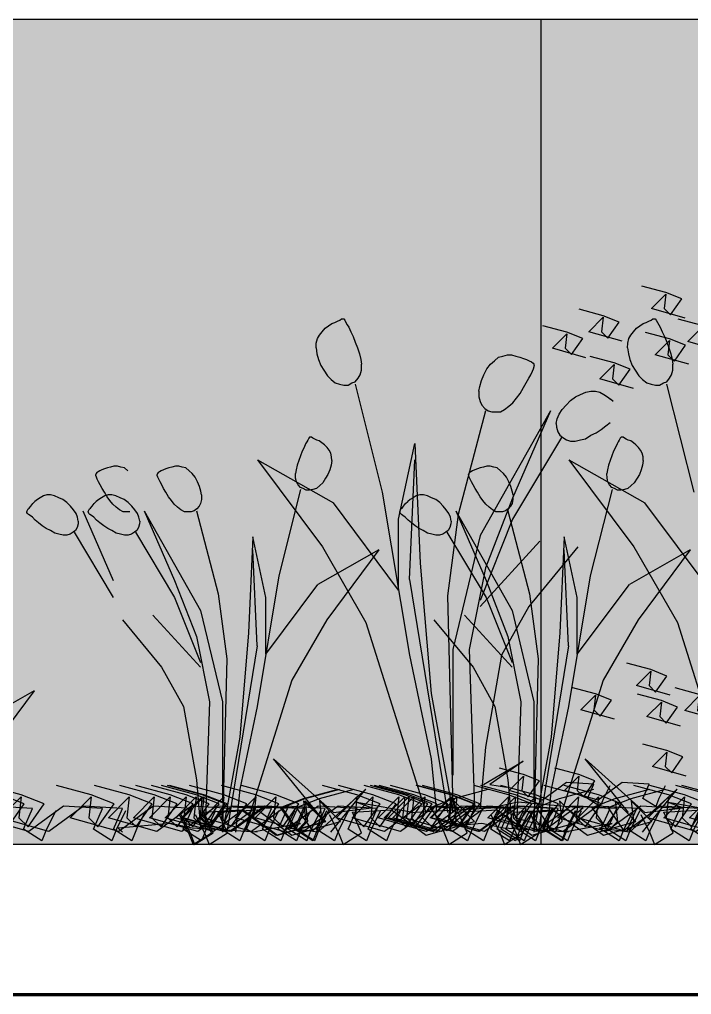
# Model space of a CAD drawing. Header units: metres. Extents: x -109 to 591, y -5 to 592.
# Drawn here: x 567.719 to 568.167, y 6.575 to 7.225 of the extents above; entities that cross this region are included whole.
import ezdxf

# ---------------------------------------------------------------- set-up
doc = ezdxf.new("R2010")
doc.units = ezdxf.units.M
doc.header["$LTSCALE"] = 0.03
doc.layers.add('Areas verdes', color=74, linetype='Continuous')
for name, color, linetype, lineweight in [('HATCH SECCION', 8, 'Continuous', 5), ('Muro', 7, 'Continuous', 70), ('Muro bajo', 7, 'Continuous', 30)]:
    doc.layers.add(name, color=color, linetype=linetype, lineweight=lineweight)

msp = doc.modelspace()

# ---------------------------------------------------------------- hatches: boundary and pattern name
at = {"layer": 'HATCH SECCION'}
msp.add_hatch(color=31, dxfattribs=at).paths.add_polyline_path([(569.39424, 6.67491), (569.39424, 7.22491), (566.84561, 7.22491), (566.84561, 6.67491)])

# ---------------------------------------------------------------- linework, layer by layer
msp.add_line((568.0666, 7.22491), (568.0666, 6.67491))
at = {"layer": 'Areas verdes', "color": 6, "linetype": 'Continuous'}
for p, q in [((567.92284, 7.01911), (567.92501, 7.02066)), ((567.92501, 7.02066), (567.92719, 7.02221)), ((567.92719, 7.02221), (567.92928, 7.02299)), ((567.92928, 7.02299), (567.93106, 7.02377)), ((567.93106, 7.02377), (567.93254, 7.02454)), ((567.93254, 7.02454), (567.93363, 7.02532)), ((567.93363, 7.02532), (567.93456, 7.02532)), ((567.93456, 7.02532), (567.93525, 7.02532)), ((567.93525, 7.02532), (567.93595, 7.02454)), ((567.93595, 7.02454), (567.93673, 7.02299)), ((567.93673, 7.02299), (567.93758, 7.02144)), ((567.93758, 7.02144), (567.93859, 7.01989)), ((568.13057, 7.01911), (568.13275, 7.02066)), ((568.13275, 7.02066), (568.13492, 7.02221)), ((568.13492, 7.02221), (568.13701, 7.02299)), ((568.13701, 7.02299), (568.1388, 7.02377)), ((568.1388, 7.02377), (568.14027, 7.02454)), ((568.14027, 7.02454), (568.14136, 7.02532)), ((568.14136, 7.02532), (568.14229, 7.02532)), ((568.14229, 7.02532), (568.14299, 7.02532)), ((568.14299, 7.02532), (568.14369, 7.02454)), ((568.14369, 7.02454), (568.14446, 7.02299)), ((568.14446, 7.02299), (568.14532, 7.02144)), ((568.14532, 7.02144), (568.14633, 7.01989)), ((567.91764, 7.01213), (567.91904, 7.01445)), ((567.91904, 7.01445), (567.92074, 7.01678)), ((567.92074, 7.01678), (567.92284, 7.01911)), ((567.93859, 7.01989), (567.93991, 7.01678)), ((567.93991, 7.01678), (567.94146, 7.01368)), ((567.94146, 7.01368), (567.94294, 7.0098)), ((568.12538, 7.01213), (568.12677, 7.01445)), ((568.12677, 7.01445), (568.12848, 7.01678)), ((568.12848, 7.01678), (568.13057, 7.01911)), ((568.14633, 7.01989), (568.14764, 7.01678)), ((568.14764, 7.01678), (568.1492, 7.01368)), ((568.1492, 7.01368), (568.15067, 7.0098)), ((567.91679, 7.00592), (567.91694, 7.00902)), ((567.91694, 7.00902), (567.91764, 7.01213)), ((567.94294, 7.0098), (567.94441, 7.00592)), ((568.12452, 7.00592), (568.12468, 7.00902)), ((568.12468, 7.00902), (568.12538, 7.01213)), ((568.15067, 7.0098), (568.15214, 7.00592)), ((567.91679, 7.00592), (567.91733, 7.00204)), ((567.91733, 7.00204), (567.91842, 6.99816)), ((567.94441, 7.00592), (567.94565, 7.00204)), ((567.94565, 7.00204), (567.94658, 6.99816)), ((568.0414, 7.00049), (568.04435, 7.00126)), ((568.04435, 7.00126), (568.04722, 7.00126)), ((568.04722, 7.00126), (568.05001, 7.00049)), ((568.12452, 7.00592), (568.12506, 7.00204)), ((568.12506, 7.00204), (568.12615, 6.99816)), ((568.15214, 7.00592), (568.15339, 7.00204)), ((568.15339, 7.00204), (568.15432, 6.99816)), ((567.91842, 6.99816), (567.91997, 6.99428)), ((567.91997, 6.99428), (567.92199, 6.99118)), ((567.94658, 6.99816), (567.94705, 6.99506)), ((567.94697, 6.99118), (567.94705, 6.99506)), ((568.03077, 6.99195), (568.03318, 6.99506)), ((568.03318, 6.99506), (568.03574, 6.99738)), ((568.03574, 6.99738), (568.03853, 6.99971)), ((568.03853, 6.99971), (568.0414, 7.00049)), ((568.05001, 7.00049), (568.05265, 6.99971)), ((568.05265, 6.99971), (568.05506, 6.99894)), ((568.05506, 6.99894), (568.05723, 6.99816)), ((568.05723, 6.99816), (568.05901, 6.99738)), ((568.05901, 6.99738), (568.06041, 6.99661)), ((568.06041, 6.99661), (568.0615, 6.99583)), ((568.0615, 6.99583), (568.06212, 6.99506)), ((568.06212, 6.99506), (568.06235, 6.99428)), ((568.06227, 6.99351), (568.06235, 6.99428)), ((568.12615, 6.99816), (568.1277, 6.99428)), ((568.1277, 6.99428), (568.12972, 6.99118)), ((568.15432, 6.99816), (568.15478, 6.99506)), ((568.1547, 6.99118), (568.15478, 6.99506)), ((567.92199, 6.99118), (567.92431, 6.9873)), ((567.9448, 6.98575), (567.9462, 6.98807)), ((567.9462, 6.98807), (567.94697, 6.99118)), ((568.02712, 6.98419), (568.02875, 6.98807)), ((568.02875, 6.98807), (568.03077, 6.99195)), ((568.05863, 6.98575), (568.06002, 6.98807)), ((568.06002, 6.98807), (568.06111, 6.9904)), ((568.06111, 6.9904), (568.06189, 6.99195)), ((568.06189, 6.99195), (568.06227, 6.99351)), ((568.12972, 6.99118), (568.13205, 6.9873)), ((568.15253, 6.98575), (568.15393, 6.98807)), ((568.15393, 6.98807), (568.1547, 6.99118)), ((567.92431, 6.9873), (567.92687, 6.98497)), ((567.92687, 6.98497), (567.92959, 6.98264)), ((567.92959, 6.98264), (567.93246, 6.98187)), ((567.93246, 6.98187), (567.93533, 6.98109)), ((567.93533, 6.98109), (567.93813, 6.98109)), ((567.93813, 6.98109), (567.94069, 6.98264)), ((567.94069, 6.98264), (567.94294, 6.98342)), ((567.94294, 6.98342), (567.9448, 6.98575)), ((568.02596, 6.98031), (568.02712, 6.98419)), ((568.05506, 6.97954), (568.057, 6.98264)), ((568.057, 6.98264), (568.05863, 6.98575)), ((568.13205, 6.9873), (568.13461, 6.98497)), ((568.13461, 6.98497), (568.13732, 6.98264)), ((568.13732, 6.98264), (568.1402, 6.98187)), ((568.1402, 6.98187), (568.14307, 6.98109)), ((568.14307, 6.98109), (568.14586, 6.98109)), ((568.14586, 6.98109), (568.14842, 6.98264)), ((568.14842, 6.98264), (568.15067, 6.98342)), ((568.15067, 6.98342), (568.15253, 6.98575)), ((568.02534, 6.97721), (568.02596, 6.98031)), ((568.02534, 6.97721), (568.02542, 6.97333)), ((568.05056, 6.97256), (568.05288, 6.97566)), ((568.05288, 6.97566), (568.05506, 6.97954)), ((568.08982, 6.97333), (568.09323, 6.97488)), ((568.09323, 6.97488), (568.09672, 6.97643)), ((568.09672, 6.97643), (568.10006, 6.97721)), ((568.10006, 6.97721), (568.10316, 6.97721)), ((568.10316, 6.97721), (568.10604, 6.97643)), ((568.10604, 6.97643), (568.10867, 6.97488)), ((568.10867, 6.97488), (568.11108, 6.97333)), ((568.02542, 6.97333), (568.02612, 6.97023)), ((568.02612, 6.97023), (568.02743, 6.9679)), ((568.04536, 6.96712), (568.04807, 6.96945)), ((568.04807, 6.96945), (568.05056, 6.97256)), ((568.08353, 6.9679), (568.08648, 6.971)), ((568.08648, 6.971), (568.08982, 6.97333)), ((568.11108, 6.97333), (568.11317, 6.97178)), ((568.11496, 6.97023), (568.11317, 6.97178)), ((568.02743, 6.9679), (568.0293, 6.96557)), ((568.0293, 6.96557), (568.03155, 6.96402)), ((568.03155, 6.96402), (568.03411, 6.96324)), ((568.03411, 6.96324), (568.03682, 6.96324)), ((568.03682, 6.96324), (568.03969, 6.96324)), ((568.03969, 6.96324), (568.04256, 6.9648)), ((568.04256, 6.9648), (568.04536, 6.96712)), ((568.07756, 6.95859), (568.07888, 6.96169)), ((568.07888, 6.96169), (568.08097, 6.9648)), ((568.08097, 6.9648), (568.08353, 6.9679)), ((568.07694, 6.95549), (568.07756, 6.95859)), ((568.07694, 6.95549), (568.07717, 6.95316)), ((568.11007, 6.95393), (568.11286, 6.95626)), ((568.07717, 6.95316), (568.07795, 6.95005)), ((568.07795, 6.95005), (568.07942, 6.94773)), ((568.10014, 6.94773), (568.10363, 6.94928)), ((568.10363, 6.94928), (568.10697, 6.95161)), ((568.10697, 6.95161), (568.11007, 6.95393)), ((567.90982, 6.94206), (567.90877, 6.93958)), ((567.91063, 6.9433), (567.90982, 6.94206)), ((567.91131, 6.94454), (567.91063, 6.9433)), ((567.91193, 6.94579), (567.91131, 6.94454)), ((567.91249, 6.94641), (567.91193, 6.94579)), ((567.91305, 6.94641), (567.91249, 6.94641)), ((567.91379, 6.94641), (567.91305, 6.94641)), ((567.91466, 6.94579), (567.91379, 6.94641)), ((567.91584, 6.94516), (567.91466, 6.94579)), ((567.91727, 6.94454), (567.91584, 6.94516)), ((567.91895, 6.94392), (567.91727, 6.94454)), ((567.92068, 6.94268), (567.91895, 6.94392)), ((567.92242, 6.94144), (567.92068, 6.94268)), ((568.07942, 6.94773), (568.08136, 6.94617)), ((568.08136, 6.94617), (568.08377, 6.94462)), ((568.08377, 6.94462), (568.08656, 6.94385)), ((568.08656, 6.94385), (568.08966, 6.94385)), ((568.08966, 6.94385), (568.09308, 6.94462)), ((568.09308, 6.94462), (568.09657, 6.9454)), ((568.09657, 6.9454), (568.10014, 6.94773)), ((568.11755, 6.94206), (568.1165, 6.93958)), ((568.11836, 6.9433), (568.11755, 6.94206)), ((568.11904, 6.94454), (568.11836, 6.9433)), ((568.11967, 6.94579), (568.11904, 6.94454)), ((568.12022, 6.94641), (568.11967, 6.94579)), ((568.12078, 6.94641), (568.12022, 6.94641)), ((568.12153, 6.94641), (568.12078, 6.94641)), ((568.1224, 6.94579), (568.12153, 6.94641)), ((568.12358, 6.94516), (568.1224, 6.94579)), ((568.125, 6.94454), (568.12358, 6.94516)), ((568.12668, 6.94392), (568.125, 6.94454)), ((568.12842, 6.94268), (568.12668, 6.94392)), ((568.13016, 6.94144), (568.12842, 6.94268)), ((567.90752, 6.93709), (567.90634, 6.93399)), ((567.90877, 6.93958), (567.90752, 6.93709)), ((567.9241, 6.93958), (567.92242, 6.94144)), ((567.92546, 6.93772), (567.9241, 6.93958)), ((567.92658, 6.93585), (567.92546, 6.93772)), ((567.92714, 6.93337), (567.92658, 6.93585)), ((568.11526, 6.93709), (568.11408, 6.93399)), ((568.1165, 6.93958), (568.11526, 6.93709)), ((568.13183, 6.93958), (568.13016, 6.94144)), ((568.1332, 6.93772), (568.13183, 6.93958)), ((568.13431, 6.93585), (568.1332, 6.93772)), ((568.13487, 6.93337), (568.13431, 6.93585)), ((567.90517, 6.93089), (567.90417, 6.92778)), ((567.90634, 6.93399), (567.90517, 6.93089)), ((567.92726, 6.93089), (567.92683, 6.92778)), ((567.92726, 6.93089), (567.92714, 6.93337)), ((568.1129, 6.93089), (568.11191, 6.92778)), ((568.11408, 6.93399), (568.1129, 6.93089)), ((568.135, 6.93089), (568.13456, 6.92778)), ((568.135, 6.93089), (568.13487, 6.93337)), ((567.77055, 6.92282), (567.77006, 6.9222)), ((567.77142, 6.92344), (567.77055, 6.92282)), ((567.77254, 6.92406), (567.77142, 6.92344)), ((567.77397, 6.92468), (567.77254, 6.92406)), ((567.77571, 6.9253), (567.77397, 6.92468)), ((567.77763, 6.92592), (567.77571, 6.9253)), ((567.77974, 6.92654), (567.77763, 6.92592)), ((567.78197, 6.92716), (567.77974, 6.92654)), ((567.78427, 6.92716), (567.78197, 6.92716)), ((567.78663, 6.92654), (567.78427, 6.92716)), ((567.78893, 6.92592), (567.78663, 6.92654)), ((567.79116, 6.92406), (567.78893, 6.92592)), ((567.8115, 6.92282), (567.811, 6.9222)), ((567.81237, 6.92344), (567.8115, 6.92282)), ((567.81348, 6.92406), (567.81237, 6.92344)), ((567.81491, 6.92468), (567.81348, 6.92406)), ((567.81665, 6.9253), (567.81491, 6.92468)), ((567.81857, 6.92592), (567.81665, 6.9253)), ((567.82068, 6.92654), (567.81857, 6.92592)), ((567.82292, 6.92716), (567.82068, 6.92654)), ((567.82521, 6.92716), (567.82292, 6.92716)), ((567.82757, 6.92654), (567.82521, 6.92716)), ((567.82987, 6.92592), (567.82757, 6.92654)), ((567.8321, 6.92406), (567.82987, 6.92592)), ((567.83415, 6.9222), (567.8321, 6.92406)), ((567.90343, 6.92468), (567.90305, 6.9222)), ((567.90417, 6.92778), (567.90343, 6.92468)), ((567.92596, 6.92468), (567.92472, 6.92158)), ((567.92683, 6.92778), (567.92596, 6.92468)), ((568.01923, 6.92282), (568.01873, 6.9222)), ((568.0201, 6.92344), (568.01923, 6.92282)), ((568.02122, 6.92406), (568.0201, 6.92344)), ((568.02264, 6.92468), (568.02122, 6.92406)), ((568.02438, 6.9253), (568.02264, 6.92468)), ((568.02631, 6.92592), (568.02438, 6.9253)), ((568.02842, 6.92654), (568.02631, 6.92592)), ((568.03065, 6.92716), (568.02842, 6.92654)), ((568.03295, 6.92716), (568.03065, 6.92716)), ((568.03531, 6.92654), (568.03295, 6.92716)), ((568.0376, 6.92592), (568.03531, 6.92654)), ((568.03984, 6.92406), (568.0376, 6.92592)), ((568.04189, 6.9222), (568.03984, 6.92406)), ((568.11116, 6.92468), (568.11079, 6.9222)), ((568.11191, 6.92778), (568.11116, 6.92468)), ((568.13369, 6.92468), (568.13245, 6.92158)), ((568.13456, 6.92778), (568.13369, 6.92468)), ((567.77006, 6.9222), (567.76987, 6.92158)), ((567.76993, 6.92096), (567.76987, 6.92158)), ((567.77024, 6.91971), (567.76993, 6.92096)), ((567.77086, 6.91847), (567.77024, 6.91971)), ((567.77173, 6.91661), (567.77086, 6.91847)), ((567.77285, 6.91475), (567.77173, 6.91661)), ((567.811, 6.9222), (567.81081, 6.92158)), ((567.81088, 6.92096), (567.81081, 6.92158)), ((567.81119, 6.91971), (567.81088, 6.92096)), ((567.81181, 6.91847), (567.81119, 6.91971)), ((567.81268, 6.91661), (567.81181, 6.91847)), ((567.81379, 6.91475), (567.81268, 6.91661)), ((567.83608, 6.91971), (567.83415, 6.9222)), ((567.83769, 6.91661), (567.83608, 6.91971)), ((567.83899, 6.91351), (567.83769, 6.91661)), ((567.90312, 6.91909), (567.90305, 6.9222)), ((567.90374, 6.91661), (567.90312, 6.91909)), ((567.90485, 6.91475), (567.90374, 6.91661)), ((567.9231, 6.91909), (567.92124, 6.91599)), ((567.92472, 6.92158), (567.9231, 6.91909)), ((568.01873, 6.9222), (568.01855, 6.92158)), ((568.01861, 6.92096), (568.01855, 6.92158)), ((568.01892, 6.91971), (568.01861, 6.92096)), ((568.01954, 6.91847), (568.01892, 6.91971)), ((568.02041, 6.91661), (568.01954, 6.91847)), ((568.02153, 6.91475), (568.02041, 6.91661)), ((568.04381, 6.91971), (568.04189, 6.9222)), ((568.04543, 6.91661), (568.04381, 6.91971)), ((568.04673, 6.91351), (568.04543, 6.91661)), ((568.11085, 6.91909), (568.11079, 6.9222)), ((568.11147, 6.91661), (568.11085, 6.91909)), ((568.11259, 6.91475), (568.11147, 6.91661)), ((568.13084, 6.91909), (568.12898, 6.91599)), ((568.13245, 6.92158), (568.13084, 6.91909)), ((567.77415, 6.91227), (567.77285, 6.91475)), ((567.77571, 6.90978), (567.77415, 6.91227)), ((567.77744, 6.90668), (567.77571, 6.90978)), ((567.8151, 6.91227), (567.81379, 6.91475)), ((567.81665, 6.90978), (567.8151, 6.91227)), ((567.81839, 6.90668), (567.81665, 6.90978)), ((567.83993, 6.9104), (567.83899, 6.91351)), ((567.84042, 6.90792), (567.83993, 6.9104)), ((567.90634, 6.91289), (567.90485, 6.91475)), ((567.90814, 6.91227), (567.90634, 6.91289)), ((567.91019, 6.91102), (567.90814, 6.91227)), ((567.91243, 6.91102), (567.91019, 6.91102)), ((567.91472, 6.91164), (567.91243, 6.91102)), ((567.91702, 6.91227), (567.91472, 6.91164)), ((567.91919, 6.91413), (567.91702, 6.91227)), ((567.92124, 6.91599), (567.91919, 6.91413)), ((568.02283, 6.91227), (568.02153, 6.91475)), ((568.02438, 6.90978), (568.02283, 6.91227)), ((568.02612, 6.90668), (568.02438, 6.90978)), ((568.04766, 6.9104), (568.04673, 6.91351)), ((568.04816, 6.90792), (568.04766, 6.9104)), ((568.11408, 6.91289), (568.11259, 6.91475)), ((568.11588, 6.91227), (568.11408, 6.91289)), ((568.11793, 6.91102), (568.11588, 6.91227)), ((568.12016, 6.91102), (568.11793, 6.91102)), ((568.12246, 6.91164), (568.12016, 6.91102)), ((568.12476, 6.91227), (568.12246, 6.91164)), ((568.12693, 6.91413), (568.12476, 6.91227)), ((568.12898, 6.91599), (568.12693, 6.91413)), ((567.72778, 6.90233), (567.72921, 6.90357)), ((567.73089, 6.90482), (567.72921, 6.90357)), ((567.73281, 6.90606), (567.73089, 6.90482)), ((567.73492, 6.9073), (567.73281, 6.90606)), ((567.73722, 6.90792), (567.73492, 6.9073)), ((567.7397, 6.90792), (567.73722, 6.90792)), ((567.74237, 6.9073), (567.7397, 6.90792)), ((567.74517, 6.90606), (567.74237, 6.9073)), ((567.7479, 6.90482), (567.74517, 6.90606)), ((567.75057, 6.90295), (567.7479, 6.90482)), ((567.76873, 6.90233), (567.77015, 6.90357)), ((567.77183, 6.90482), (567.77015, 6.90357)), ((567.77376, 6.90606), (567.77183, 6.90482)), ((567.77587, 6.9073), (567.77376, 6.90606)), ((567.77816, 6.90792), (567.77587, 6.9073)), ((567.77931, 6.9042), (567.77744, 6.90668)), ((567.78065, 6.90792), (567.77816, 6.90792)), ((567.78129, 6.90171), (567.77931, 6.9042)), ((567.78331, 6.9073), (567.78065, 6.90792)), ((567.78611, 6.90606), (567.78331, 6.9073)), ((567.78884, 6.90482), (567.78611, 6.90606)), ((567.79151, 6.90295), (567.78884, 6.90482)), ((567.82025, 6.9042), (567.81839, 6.90668)), ((567.82223, 6.90171), (567.82025, 6.9042)), ((567.84036, 6.90482), (567.8398, 6.90233)), ((567.84042, 6.90792), (567.84036, 6.90482)), ((567.97646, 6.90233), (567.97789, 6.90357)), ((567.97956, 6.90482), (567.97789, 6.90357)), ((567.98149, 6.90606), (567.97956, 6.90482)), ((567.9836, 6.9073), (567.98149, 6.90606)), ((567.9859, 6.90792), (567.9836, 6.9073)), ((567.98838, 6.90792), (567.9859, 6.90792)), ((567.99105, 6.9073), (567.98838, 6.90792)), ((567.99384, 6.90606), (567.99105, 6.9073)), ((567.99657, 6.90482), (567.99384, 6.90606)), ((567.99924, 6.90295), (567.99657, 6.90482)), ((568.02798, 6.9042), (568.02612, 6.90668)), ((568.02997, 6.90171), (568.02798, 6.9042)), ((568.04809, 6.90482), (568.04754, 6.90233)), ((568.04816, 6.90792), (568.04809, 6.90482)), ((567.72387, 6.89675), (567.72412, 6.89737)), ((567.72394, 6.89613), (567.72387, 6.89675)), ((567.72412, 6.89737), (567.72468, 6.89861)), ((567.72468, 6.89861), (567.72549, 6.89923)), ((567.72549, 6.89923), (567.72648, 6.90047)), ((567.72648, 6.90047), (567.72778, 6.90233)), ((567.75292, 6.90047), (567.75057, 6.90295)), ((567.75497, 6.89799), (567.75292, 6.90047)), ((567.75665, 6.89551), (567.75497, 6.89799)), ((567.76482, 6.89675), (567.76506, 6.89737)), ((567.76488, 6.89613), (567.76482, 6.89675)), ((567.76506, 6.89737), (567.76562, 6.89861)), ((567.76562, 6.89861), (567.76643, 6.89923)), ((567.76643, 6.89923), (567.76742, 6.90047)), ((567.76742, 6.90047), (567.76873, 6.90233)), ((567.78346, 6.89985), (567.78129, 6.90171)), ((567.7857, 6.89799), (567.78346, 6.89985)), ((567.788, 6.89675), (567.7857, 6.89799)), ((567.79029, 6.89675), (567.788, 6.89675)), ((567.79247, 6.89675), (567.79029, 6.89675)), ((567.79387, 6.90047), (567.79151, 6.90295)), ((567.79592, 6.89799), (567.79387, 6.90047)), ((567.79759, 6.89551), (567.79592, 6.89799)), ((567.82441, 6.89985), (567.82223, 6.90171)), ((567.82664, 6.89799), (567.82441, 6.89985)), ((567.82894, 6.89675), (567.82664, 6.89799)), ((567.83124, 6.89675), (567.82894, 6.89675)), ((567.83341, 6.89675), (567.83124, 6.89675)), ((567.83546, 6.89737), (567.83341, 6.89675)), ((567.83726, 6.89861), (567.83546, 6.89737)), ((567.83875, 6.90047), (567.83726, 6.89861)), ((567.8398, 6.90233), (567.83875, 6.90047)), ((567.97255, 6.89675), (567.9728, 6.89737)), ((567.97261, 6.89613), (567.97255, 6.89675)), ((567.9728, 6.89737), (567.97336, 6.89861)), ((567.97336, 6.89861), (567.97416, 6.89923)), ((567.97416, 6.89923), (567.97516, 6.90047)), ((567.97516, 6.90047), (567.97646, 6.90233)), ((568.0016, 6.90047), (567.99924, 6.90295)), ((568.00365, 6.89799), (568.0016, 6.90047)), ((568.00533, 6.89551), (568.00365, 6.89799)), ((568.03214, 6.89985), (568.02997, 6.90171)), ((568.03438, 6.89799), (568.03214, 6.89985)), ((568.03667, 6.89675), (568.03438, 6.89799)), ((568.03897, 6.89675), (568.03667, 6.89675)), ((568.04114, 6.89675), (568.03897, 6.89675)), ((568.04319, 6.89737), (568.04114, 6.89675)), ((568.04499, 6.89861), (568.04319, 6.89737)), ((568.04648, 6.90047), (568.04499, 6.89861)), ((568.04754, 6.90233), (568.04648, 6.90047)), ((567.72431, 6.89551), (567.72394, 6.89613)), ((567.72499, 6.89488), (567.72431, 6.89551)), ((567.72605, 6.89426), (567.72499, 6.89488)), ((567.72754, 6.89302), (567.72605, 6.89426)), ((567.72946, 6.89116), (567.72754, 6.89302)), ((567.7317, 6.8893), (567.72946, 6.89116)), ((567.7577, 6.89302), (567.75665, 6.89551)), ((567.7582, 6.89054), (567.7577, 6.89302)), ((567.7582, 6.89054), (567.75801, 6.88868)), ((567.76525, 6.89551), (567.76488, 6.89613)), ((567.76593, 6.89488), (567.76525, 6.89551)), ((567.76699, 6.89426), (567.76593, 6.89488)), ((567.76848, 6.89302), (567.76699, 6.89426)), ((567.7704, 6.89116), (567.76848, 6.89302)), ((567.77264, 6.8893), (567.7704, 6.89116)), ((567.79865, 6.89302), (567.79759, 6.89551)), ((567.79914, 6.89054), (567.79865, 6.89302)), ((567.79914, 6.89054), (567.79896, 6.88868)), ((567.97298, 6.89551), (567.97261, 6.89613)), ((567.97367, 6.89488), (567.97298, 6.89551)), ((567.97472, 6.89426), (567.97367, 6.89488)), ((567.97621, 6.89302), (567.97472, 6.89426)), ((567.97814, 6.89116), (567.97621, 6.89302)), ((567.98037, 6.8893), (567.97814, 6.89116)), ((568.00638, 6.89302), (568.00533, 6.89551)), ((568.00688, 6.89054), (568.00638, 6.89302)), ((568.00688, 6.89054), (568.00669, 6.88868)), ((567.73418, 6.88744), (567.7317, 6.8893)), ((567.73685, 6.88557), (567.73418, 6.88744)), ((567.73964, 6.88433), (567.73685, 6.88557)), ((567.7425, 6.88247), (567.73964, 6.88433)), ((567.75621, 6.88433), (567.75466, 6.88309)), ((567.75739, 6.88619), (567.75621, 6.88433)), ((567.75801, 6.88868), (567.75739, 6.88619)), ((567.77512, 6.88744), (567.77264, 6.8893)), ((567.77779, 6.88557), (567.77512, 6.88744)), ((567.78058, 6.88433), (567.77779, 6.88557)), ((567.78344, 6.88247), (567.78058, 6.88433)), ((567.79716, 6.88433), (567.79561, 6.88309)), ((567.79834, 6.88619), (567.79716, 6.88433)), ((567.79896, 6.88868), (567.79834, 6.88619)), ((567.98285, 6.88744), (567.98037, 6.8893)), ((567.98552, 6.88557), (567.98285, 6.88744)), ((567.98832, 6.88433), (567.98552, 6.88557)), ((567.99117, 6.88247), (567.98832, 6.88433)), ((568.00489, 6.88433), (568.00334, 6.88309)), ((568.00607, 6.88619), (568.00489, 6.88433)), ((568.00669, 6.88868), (568.00607, 6.88619)), ((567.74529, 6.88185), (567.7425, 6.88247)), ((567.74802, 6.88123), (567.74529, 6.88185)), ((567.7505, 6.88123), (567.74802, 6.88123)), ((567.75274, 6.88185), (567.7505, 6.88123)), ((567.75466, 6.88309), (567.75274, 6.88185)), ((567.78623, 6.88185), (567.78344, 6.88247)), ((567.78896, 6.88123), (567.78623, 6.88185)), ((567.79145, 6.88123), (567.78896, 6.88123)), ((567.79368, 6.88185), (567.79145, 6.88123)), ((567.79561, 6.88309), (567.79368, 6.88185)), ((567.99397, 6.88185), (567.99117, 6.88247)), ((567.9967, 6.88123), (567.99397, 6.88185)), ((567.99918, 6.88123), (567.9967, 6.88123)), ((568.00141, 6.88185), (567.99918, 6.88123)), ((568.00334, 6.88309), (568.00141, 6.88185))]:
    msp.add_line(p, q, dxfattribs=at)
at = {"layer": 'Areas verdes', "linetype": 'Continuous'}
for p, q in [((567.94278, 6.98187), (567.96094, 6.90971)), ((568.15051, 6.98187), (568.16867, 6.90971)), ((568.02968, 6.96402), (568.01161, 6.89496)), ((568.07314, 6.96402), (568.02612, 6.881)), ((568.07314, 6.96402), (568.04784, 6.90583)), ((567.9718, 6.89186), (567.98266, 6.94229)), ((567.98266, 6.94229), (567.98623, 6.86237)), ((568.08043, 6.94617), (568.04784, 6.89186)), ((567.8776, 6.93143), (567.92835, 6.90272)), ((567.8776, 6.93143), (567.92106, 6.87324)), ((567.97902, 6.85151), (567.98266, 6.93143)), ((568.08534, 6.93143), (568.13608, 6.90272)), ((568.08534, 6.93143), (568.12879, 6.87324)), ((567.90647, 6.91164), (567.89194, 6.85392)), ((567.96094, 6.90971), (567.97902, 6.80108)), ((568.1142, 6.91164), (568.09968, 6.85392)), ((568.04784, 6.90583), (568.02968, 6.85927)), ((567.76124, 6.89737), (567.78148, 6.85081)), ((567.80218, 6.89737), (567.82242, 6.85081)), ((567.80218, 6.89737), (567.8398, 6.83095)), ((567.83695, 6.89737), (567.85141, 6.84212)), ((567.9718, 6.84453), (567.92835, 6.90272)), ((568.00992, 6.89737), (568.03015, 6.85081)), ((568.00992, 6.89737), (568.04754, 6.83095)), ((568.04468, 6.89737), (568.05914, 6.84212)), ((568.17953, 6.84453), (568.13608, 6.90272)), ((567.9718, 6.84453), (567.9718, 6.89186)), ((568.01161, 6.89496), (568.00439, 6.84065)), ((568.04784, 6.89186), (568.02612, 6.83754)), ((567.75541, 6.88309), (567.78148, 6.83964)), ((567.79635, 6.88309), (567.82242, 6.83964)), ((567.87456, 6.87999), (567.87171, 6.81605)), ((567.88325, 6.83964), (567.87456, 6.87999)), ((568.00408, 6.88309), (568.03015, 6.83964)), ((568.02612, 6.881), (568.00796, 6.80496)), ((568.02612, 6.83367), (568.06592, 6.87712)), ((568.0823, 6.87999), (568.07944, 6.81605)), ((568.09099, 6.83964), (568.0823, 6.87999)), ((567.87748, 6.80736), (567.87456, 6.8713)), ((567.95861, 6.8713), (567.91801, 6.84833)), ((567.92106, 6.87324), (567.95007, 6.8228)), ((567.95861, 6.8713), (567.92385, 6.82474)), ((568.09129, 6.87324), (568.0587, 6.83367)), ((568.08521, 6.80736), (568.0823, 6.8713)), ((568.16634, 6.8713), (568.12575, 6.84833)), ((568.12879, 6.87324), (568.15781, 6.8228)), ((568.16634, 6.8713), (568.13158, 6.82474)), ((567.98623, 6.86237), (567.99353, 6.77547)), ((568.02968, 6.85927), (568.01882, 6.80496)), ((567.89194, 6.85392), (567.87748, 6.76701)), ((567.97902, 6.85151), (568.00439, 6.69633)), ((568.09968, 6.85392), (568.08521, 6.76701)), ((567.82242, 6.85081), (567.83695, 6.81357)), ((567.88325, 6.80177), (567.91801, 6.84833)), ((568.03015, 6.85081), (568.04468, 6.81357)), ((568.09099, 6.80177), (568.12575, 6.84833)), ((567.82242, 6.83964), (567.8398, 6.79619)), ((567.85141, 6.84212), (567.85718, 6.79867)), ((567.88325, 6.80177), (567.88325, 6.83964)), ((568.00439, 6.84065), (568.00796, 6.69943)), ((568.03015, 6.83964), (568.04754, 6.79619)), ((568.05914, 6.84212), (568.06492, 6.79867)), ((568.09099, 6.80177), (568.09099, 6.83964)), ((568.0587, 6.83367), (568.04055, 6.80108)), ((567.8398, 6.79308), (567.80796, 6.82784)), ((567.8398, 6.83095), (567.85433, 6.77012)), ((568.04754, 6.79308), (568.01569, 6.82784)), ((568.04754, 6.83095), (568.06206, 6.77012)), ((567.78766, 6.82474), (567.81373, 6.79308)), ((567.92385, 6.82474), (567.90063, 6.78439)), ((567.95007, 6.8228), (567.98988, 6.69633)), ((567.99539, 6.82474), (568.02146, 6.79308)), ((568.13158, 6.82474), (568.10837, 6.78439)), ((568.15781, 6.8228), (568.19761, 6.69633)), ((567.83695, 6.81357), (567.84564, 6.77012)), ((567.87171, 6.81605), (567.86587, 6.74653)), ((568.04468, 6.81357), (568.05337, 6.77012)), ((568.07944, 6.81605), (568.07361, 6.74653)), ((567.87748, 6.80736), (567.85718, 6.68321)), ((568.08521, 6.80736), (568.06492, 6.68321)), ((567.97902, 6.80108), (567.99353, 6.73202)), ((568.00796, 6.80496), (568.00796, 6.72116)), ((568.01882, 6.80496), (568.02247, 6.69943)), ((568.04055, 6.80108), (568.02968, 6.73978)), ((567.81373, 6.79308), (567.82826, 6.76701)), ((567.85718, 6.79867), (567.85433, 6.6857)), ((568.02146, 6.79308), (568.03599, 6.76701)), ((568.06492, 6.79867), (568.06206, 6.6857)), ((567.90063, 6.78439), (567.86879, 6.68321)), ((568.10837, 6.78439), (568.07652, 6.68321)), ((567.72885, 6.77725), (567.70855, 6.76577)), ((567.72885, 6.77725), (567.71147, 6.75398)), ((567.99353, 6.77547), (568.00796, 6.69633)), ((567.82826, 6.76701), (567.83695, 6.71797)), ((567.84564, 6.77012), (567.84272, 6.6857)), ((567.85433, 6.77012), (567.85433, 6.70308)), ((567.87748, 6.76701), (567.86587, 6.71177)), ((568.03599, 6.76701), (568.04468, 6.71797)), ((568.05337, 6.77012), (568.05045, 6.6857)), ((568.06206, 6.77012), (568.06206, 6.70308)), ((568.08521, 6.76701), (568.07361, 6.71177)), ((567.86587, 6.74653), (567.85433, 6.68321)), ((568.07361, 6.74653), (568.06206, 6.68321)), ((568.02968, 6.73978), (568.02612, 6.69943)), ((567.88847, 6.73202), (567.92835, 6.69633)), ((567.91749, 6.69633), (567.88847, 6.73202)), ((567.99353, 6.73202), (567.9971, 6.69633)), ((568.02834, 6.71492), (568.0548, 6.73051)), ((568.0548, 6.73051), (568.03273, 6.71492)), ((568.0962, 6.73202), (568.13608, 6.69633)), ((568.12522, 6.69633), (568.0962, 6.73202)), ((567.83695, 6.71797), (567.8398, 6.6857)), ((568.03273, 6.71492), (568.04374, 6.71303)), ((568.04468, 6.71797), (568.04754, 6.6857)), ((567.86587, 6.71177), (567.86302, 6.68321)), ((567.94992, 6.71177), (567.91801, 6.68321)), ((567.9267, 6.68321), (567.94992, 6.71177)), ((568.07361, 6.71177), (568.07075, 6.68321)), ((568.15765, 6.71177), (568.12575, 6.68321)), ((568.13444, 6.68321), (568.15765, 6.71177)), ((567.94278, 6.70331), (567.98266, 6.69633)), ((567.95364, 6.69943), (567.94278, 6.70331)), ((568.03333, 6.69943), (568.05141, 6.70331)), ((568.05141, 6.70331), (568.09486, 6.69943)), ((568.15051, 6.70331), (568.1904, 6.69633)), ((568.16138, 6.69943), (568.15051, 6.70331)), ((567.92835, 6.69633), (567.95364, 6.69943)), ((567.97902, 6.69633), (568.03333, 6.69943)), ((568.09486, 6.69943), (568.09129, 6.69633)), ((568.13608, 6.69633), (568.16138, 6.69943)), ((567.81957, 6.6888), (567.7848, 6.6857)), ((567.83403, 6.6857), (567.81957, 6.6888)), ((567.90647, 6.6888), (567.87456, 6.68321)), ((567.89778, 6.6857), (567.90647, 6.6888)), ((568.0273, 6.6888), (567.99254, 6.6857)), ((568.04176, 6.6857), (568.0273, 6.6888)), ((568.1142, 6.6888), (568.0823, 6.68321)), ((568.10551, 6.6857), (568.1142, 6.6888)), ((567.7848, 6.6857), (567.78766, 6.68321)), ((567.87748, 6.68321), (567.83403, 6.6857)), ((567.91801, 6.68321), (567.89778, 6.6857)), ((567.99254, 6.6857), (567.99539, 6.68321)), ((568.08521, 6.68321), (568.04176, 6.6857)), ((568.12575, 6.68321), (568.10551, 6.6857))]:
    msp.add_line(p, q, dxfattribs=at)
at = {"layer": 'Areas verdes'}
for points in [[(568.16286, 7.02578), (568.14045, 7.03218), (568.15006, 7.04178), (568.14899, 7.03218), (568.15326, 7.02791), (568.16073, 7.03858), (568.15006, 7.04284), (568.13405, 7.04711)], [(568.12101, 7.01038), (568.0986, 7.01677), (568.10821, 7.02637), (568.10714, 7.01677), (568.11141, 7.01251), (568.11888, 7.02317), (568.10821, 7.02744), (568.0922, 7.0317)], [(568.09678, 6.99937), (568.07437, 7.00577), (568.08398, 7.01536), (568.08291, 7.00577), (568.08718, 7.0015), (568.09465, 7.01217), (568.08398, 7.01643), (568.06797, 7.0207)], [(568.18709, 7.00377), (568.16468, 7.01017), (568.17428, 7.01977), (568.17322, 7.01017), (568.17749, 7.00591), (568.18496, 7.01657), (568.17428, 7.02083), (568.15828, 7.0251)], [(568.16537, 6.99502), (568.14296, 7.00142), (568.15256, 7.01101), (568.15149, 7.00142), (568.15576, 6.99715), (568.16323, 7.00781), (568.15256, 7.01208), (568.13655, 7.01634)], [(568.12839, 6.97895), (568.10598, 6.98535), (568.11558, 6.99495), (568.11452, 6.98535), (568.11878, 6.98109), (568.12625, 6.99175), (568.11558, 6.99601), (568.09958, 7.00028)], [(568.15287, 6.77442), (568.13046, 6.78081), (568.14006, 6.79041), (568.13899, 6.78081), (568.14326, 6.77655), (568.15073, 6.78721), (568.14006, 6.79148), (568.12405, 6.79574)], [(568.11589, 6.75835), (568.09348, 6.76475), (568.10308, 6.77435), (568.10202, 6.76475), (568.10629, 6.76048), (568.11376, 6.77115), (568.10308, 6.77541), (568.08708, 6.77968)], [(568.15988, 6.75377), (568.13747, 6.76016), (568.14707, 6.76976), (568.146, 6.76016), (568.15027, 6.7559), (568.15774, 6.76656), (568.14707, 6.77083), (568.13106, 6.77509)], [(568.1851, 6.75794), (568.16269, 6.76434), (568.1723, 6.77393), (568.17123, 6.76434), (568.1755, 6.76007), (568.18297, 6.77073), (568.1723, 6.775), (568.15629, 6.77926)], [(568.16358, 6.72046), (568.14117, 6.72685), (568.15077, 6.73645), (568.14971, 6.72685), (568.15398, 6.72259), (568.16145, 6.73325), (568.15077, 6.73752), (568.13477, 6.74178)], [(568.1127, 6.71409), (568.10843, 6.70556), (568.10629, 6.70023), (568.09776, 6.70556), (568.10202, 6.71516), (568.08388, 6.71622), (568.06788, 6.7045), (568.04547, 6.71089), (568.05507, 6.72049), (568.05401, 6.71089), (568.05827, 6.70663), (568.06574, 6.71729), (568.05507, 6.72156), (568.03907, 6.72582)], [(568.14972, 6.71409), (568.14545, 6.70556), (568.14332, 6.70023), (568.13478, 6.70556), (568.13905, 6.71516), (568.12091, 6.71622), (568.1049, 6.7045), (568.08249, 6.71089), (568.0921, 6.72049), (568.09103, 6.71089), (568.0953, 6.70663), (568.10277, 6.71729), (568.0921, 6.72156), (568.07609, 6.72582)], [(567.7431, 6.69737), (567.73695, 6.68509), (567.73388, 6.67741), (567.72158, 6.68509), (567.72773, 6.69891), (567.70161, 6.70044), (567.67856, 6.68355), (567.64629, 6.69276), (567.66012, 6.70658), (567.65858, 6.69276), (567.66473, 6.68662), (567.67549, 6.70198), (567.66012, 6.70812), (567.63707, 6.71426)], [(567.78975, 6.69737), (567.78361, 6.68509), (567.78053, 6.67741), (567.76824, 6.68509), (567.77439, 6.69891), (567.74826, 6.70044), (567.72522, 6.68355), (567.69295, 6.69276), (567.70678, 6.70658), (567.70524, 6.69276), (567.71139, 6.68662), (567.72214, 6.70198), (567.70678, 6.70812), (567.68373, 6.71426)], [(567.80309, 6.69737), (567.79694, 6.68509), (567.79387, 6.67741), (567.78157, 6.68509), (567.78772, 6.69891), (567.7616, 6.70044), (567.73855, 6.68355), (567.70628, 6.69276), (567.72011, 6.70658), (567.71857, 6.69276), (567.72472, 6.68662), (567.73547, 6.70198), (567.72011, 6.70812), (567.69706, 6.71426)], [(567.84967, 6.69737), (567.84353, 6.68509), (567.84046, 6.67741), (567.82816, 6.68509), (567.83431, 6.69891), (567.80819, 6.70044), (567.78514, 6.68355), (567.75287, 6.69276), (567.7667, 6.70658), (567.76516, 6.69276), (567.77131, 6.68662), (567.78206, 6.70198), (567.7667, 6.70812), (567.74365, 6.71426)], [(567.87512, 6.69737), (567.86898, 6.68509), (567.8659, 6.67741), (567.85361, 6.68509), (567.85976, 6.69891), (567.83364, 6.70044), (567.81059, 6.68355), (567.77832, 6.69276), (567.79215, 6.70658), (567.79061, 6.69276), (567.79676, 6.68662), (567.80751, 6.70198), (567.79215, 6.70812), (567.7691, 6.71426)], [(567.89182, 6.69737), (567.88567, 6.68509), (567.8826, 6.67741), (567.87031, 6.68509), (567.87645, 6.69891), (567.85033, 6.70044), (567.82728, 6.68355), (567.79501, 6.69276), (567.80884, 6.70658), (567.8073, 6.69276), (567.81345, 6.68662), (567.82421, 6.70198), (567.80884, 6.70812), (567.78579, 6.71426)], [(567.90249, 6.69737), (567.89634, 6.68509), (567.89327, 6.67741), (567.88097, 6.68509), (567.88712, 6.69891), (567.861, 6.70044), (567.83795, 6.68355), (567.80568, 6.69276), (567.81951, 6.70658), (567.81797, 6.69276), (567.82412, 6.68662), (567.83487, 6.70198), (567.81951, 6.70812), (567.79646, 6.71426)], [(567.913, 6.69737), (567.90685, 6.68509), (567.90378, 6.67741), (567.89149, 6.68509), (567.89763, 6.69891), (567.87151, 6.70044), (567.84846, 6.68355), (567.81619, 6.69276), (567.83002, 6.70658), (567.82848, 6.69276), (567.83463, 6.68662), (567.84539, 6.70198), (567.83002, 6.70812), (567.80697, 6.71426)], [(567.91973, 6.69737), (567.91358, 6.68509), (567.91051, 6.67741), (567.89822, 6.68509), (567.90437, 6.69891), (567.87824, 6.70044), (567.85519, 6.68355), (567.82292, 6.69276), (567.83675, 6.70658), (567.83522, 6.69276), (567.84136, 6.68662), (567.85212, 6.70198), (567.83675, 6.70812), (567.8137, 6.71426)], [(567.9238, 6.69737), (567.91766, 6.68509), (567.91459, 6.67741), (567.90229, 6.68509), (567.90844, 6.69891), (567.88232, 6.70044), (567.85927, 6.68355), (567.827, 6.69276), (567.84083, 6.70658), (567.83929, 6.69276), (567.84544, 6.68662), (567.85619, 6.70198), (567.84083, 6.70812), (567.81778, 6.71426)], [(567.92498, 6.69737), (567.91883, 6.68509), (567.91576, 6.67741), (567.90347, 6.68509), (567.90961, 6.69891), (567.88349, 6.70044), (567.86044, 6.68355), (567.82817, 6.69276), (567.842, 6.70658), (567.84046, 6.69276), (567.84661, 6.68662), (567.85737, 6.70198), (567.842, 6.70812), (567.81895, 6.71426)], [(567.82552, 6.69487), (567.83167, 6.68258), (567.83474, 6.67491), (567.84703, 6.68258), (567.84089, 6.6964), (567.86701, 6.69794), (567.89006, 6.68105), (567.92233, 6.69026), (567.9085, 6.70408), (567.91004, 6.69026), (567.90389, 6.68412), (567.89313, 6.69947), (567.9085, 6.70561), (567.93155, 6.71175)], [(567.82655, 6.69487), (567.8327, 6.68258), (567.83577, 6.67491), (567.84806, 6.68258), (567.84192, 6.6964), (567.86804, 6.69794), (567.89109, 6.68105), (567.92336, 6.69026), (567.90953, 6.70408), (567.91107, 6.69026), (567.90492, 6.68412), (567.89416, 6.69947), (567.90953, 6.70561), (567.93258, 6.71175)], [(567.93831, 6.69737), (567.93216, 6.68509), (567.92909, 6.67741), (567.9168, 6.68509), (567.92294, 6.69891), (567.89682, 6.70044), (567.87377, 6.68355), (567.8415, 6.69276), (567.85533, 6.70658), (567.8538, 6.69276), (567.85994, 6.68662), (567.8707, 6.70198), (567.85533, 6.70812), (567.83228, 6.71426)], [(567.83618, 6.69487), (567.84233, 6.68258), (567.8454, 6.67491), (567.85769, 6.68258), (567.85155, 6.6964), (567.87767, 6.69794), (567.90072, 6.68105), (567.93299, 6.69026), (567.91916, 6.70408), (567.9207, 6.69026), (567.91455, 6.68412), (567.90379, 6.69947), (567.91916, 6.70561), (567.94221, 6.71175)], [(567.95965, 6.69737), (567.95351, 6.68509), (567.95043, 6.67741), (567.93814, 6.68509), (567.94429, 6.69891), (567.91816, 6.70044), (567.89512, 6.68355), (567.86285, 6.69276), (567.87668, 6.70658), (567.87514, 6.69276), (567.88129, 6.68662), (567.89204, 6.70198), (567.87668, 6.70812), (567.85363, 6.71426)], [(567.97299, 6.69737), (567.96684, 6.68509), (567.96377, 6.67741), (567.95147, 6.68509), (567.95762, 6.69891), (567.9315, 6.70044), (567.90845, 6.68355), (567.87618, 6.69276), (567.89001, 6.70658), (567.88847, 6.69276), (567.89462, 6.68662), (567.90538, 6.70198), (567.89001, 6.70812), (567.86696, 6.71426)], [(568.02704, 6.69737), (568.0209, 6.68509), (568.01782, 6.67741), (568.00553, 6.68509), (568.01168, 6.69891), (567.98555, 6.70044), (567.9625, 6.68355), (567.93023, 6.69276), (567.94406, 6.70658), (567.94253, 6.69276), (567.94867, 6.68662), (567.95943, 6.70198), (567.94406, 6.70812), (567.92102, 6.71426)], [(567.9256, 6.69487), (567.93175, 6.68258), (567.93482, 6.67491), (567.94711, 6.68258), (567.94097, 6.6964), (567.96709, 6.69794), (567.99014, 6.68105), (568.02241, 6.69026), (568.00858, 6.70408), (568.01011, 6.69026), (568.00397, 6.68412), (567.99321, 6.69947), (568.00858, 6.70561), (568.03163, 6.71175)], [(568.03771, 6.69737), (568.03156, 6.68509), (568.02849, 6.67741), (568.0162, 6.68509), (568.02234, 6.69891), (567.99622, 6.70044), (567.97317, 6.68355), (567.9409, 6.69276), (567.95473, 6.70658), (567.9532, 6.69276), (567.95934, 6.68662), (567.9701, 6.70198), (567.95473, 6.70812), (567.93168, 6.71426)], [(568.05496, 6.69737), (568.04881, 6.68509), (568.04574, 6.67741), (568.03344, 6.68509), (568.03959, 6.69891), (568.01347, 6.70044), (567.99042, 6.68355), (567.95815, 6.69276), (567.97198, 6.70658), (567.97044, 6.69276), (567.97659, 6.68662), (567.98734, 6.70198), (567.97198, 6.70812), (567.94893, 6.71426)], [(568.05903, 6.69737), (568.05288, 6.68509), (568.04981, 6.67741), (568.03752, 6.68509), (568.04366, 6.69891), (568.01754, 6.70044), (567.99449, 6.68355), (567.96222, 6.69276), (567.97605, 6.70658), (567.97452, 6.69276), (567.98066, 6.68662), (567.99142, 6.70198), (567.97605, 6.70812), (567.953, 6.71426)], [(568.06172, 6.69737), (568.05557, 6.68509), (568.0525, 6.67741), (568.04021, 6.68509), (568.04635, 6.69891), (568.02023, 6.70044), (567.99718, 6.68355), (567.96491, 6.69276), (567.97874, 6.70658), (567.9772, 6.69276), (567.98335, 6.68662), (567.99411, 6.70198), (567.97874, 6.70812), (567.95569, 6.71426)], [(568.06488, 6.69737), (568.05874, 6.68509), (568.05566, 6.67741), (568.04337, 6.68509), (568.04952, 6.69891), (568.02339, 6.70044), (568.00034, 6.68355), (567.96807, 6.69276), (567.9819, 6.70658), (567.98037, 6.69276), (567.98651, 6.68662), (567.99727, 6.70198), (567.9819, 6.70812), (567.95885, 6.71426)], [(568.07239, 6.69737), (568.06624, 6.68509), (568.06317, 6.67741), (568.05087, 6.68509), (568.05702, 6.69891), (568.0309, 6.70044), (568.00785, 6.68355), (567.97558, 6.69276), (567.98941, 6.70658), (567.98787, 6.69276), (567.99402, 6.68662), (568.00477, 6.70198), (567.98941, 6.70812), (567.96636, 6.71426)], [(568.08963, 6.69737), (568.08348, 6.68509), (568.08041, 6.67741), (568.06812, 6.68509), (568.07427, 6.69891), (568.04814, 6.70044), (568.02509, 6.68355), (567.99282, 6.69276), (568.00665, 6.70658), (568.00512, 6.69276), (568.01126, 6.68662), (568.02202, 6.70198), (568.00665, 6.70812), (567.9836, 6.71426)], [(568.09033, 6.69737), (568.08418, 6.68509), (568.08111, 6.67741), (568.06882, 6.68509), (568.07497, 6.69891), (568.04884, 6.70044), (568.02579, 6.68355), (567.99352, 6.69276), (568.00735, 6.70658), (568.00582, 6.69276), (568.01196, 6.68662), (568.02272, 6.70198), (568.00735, 6.70812), (567.9843, 6.71426)], [(568.0937, 6.69737), (568.08756, 6.68509), (568.08449, 6.67741), (568.07219, 6.68509), (568.07834, 6.69891), (568.05222, 6.70044), (568.02917, 6.68355), (567.9969, 6.69276), (568.01073, 6.70658), (568.00919, 6.69276), (568.01534, 6.68662), (568.02609, 6.70198), (568.01073, 6.70812), (567.98768, 6.71426)], [(567.99612, 6.69487), (568.00226, 6.68258), (568.00534, 6.67491), (568.01763, 6.68258), (568.01148, 6.6964), (568.03761, 6.69794), (568.06066, 6.68105), (568.09293, 6.69026), (568.0791, 6.70408), (568.08063, 6.69026), (568.07449, 6.68412), (568.06373, 6.69947), (568.0791, 6.70561), (568.10215, 6.71175)], [(568.1282, 6.69737), (568.12206, 6.68509), (568.11898, 6.67741), (568.10669, 6.68509), (568.11284, 6.69891), (568.08671, 6.70044), (568.06367, 6.68355), (568.0314, 6.69276), (568.04523, 6.70658), (568.04369, 6.69276), (568.04984, 6.68662), (568.06059, 6.70198), (568.04523, 6.70812), (568.02218, 6.71426)], [(568.13271, 6.69737), (568.12657, 6.68509), (568.12349, 6.67741), (568.1112, 6.68509), (568.11735, 6.69891), (568.09122, 6.70044), (568.06817, 6.68355), (568.0359, 6.69276), (568.04973, 6.70658), (568.0482, 6.69276), (568.05434, 6.68662), (568.0651, 6.70198), (568.04973, 6.70812), (568.02668, 6.71426)], [(568.03326, 6.69487), (568.0394, 6.68258), (568.04248, 6.67491), (568.05477, 6.68258), (568.04862, 6.6964), (568.07475, 6.69794), (568.09779, 6.68105), (568.13006, 6.69026), (568.11623, 6.70408), (568.11777, 6.69026), (568.11162, 6.68412), (568.10087, 6.69947), (568.11623, 6.70561), (568.13928, 6.71175)], [(568.14604, 6.69737), (568.1399, 6.68509), (568.13682, 6.67741), (568.12453, 6.68509), (568.13068, 6.69891), (568.10456, 6.70044), (568.08151, 6.68355), (568.04924, 6.69276), (568.06307, 6.70658), (568.06153, 6.69276), (568.06768, 6.68662), (568.07843, 6.70198), (568.06307, 6.70812), (568.04002, 6.71426)], [(568.04392, 6.69487), (568.05006, 6.68258), (568.05314, 6.67491), (568.06543, 6.68258), (568.05928, 6.6964), (568.08541, 6.69794), (568.10845, 6.68105), (568.14072, 6.69026), (568.12689, 6.70408), (568.12843, 6.69026), (568.12228, 6.68412), (568.11153, 6.69947), (568.12689, 6.70561), (568.14994, 6.71175)], [(568.17486, 6.69737), (568.16871, 6.68509), (568.16564, 6.67741), (568.15335, 6.68509), (568.15949, 6.69891), (568.13337, 6.70044), (568.11032, 6.68355), (568.07805, 6.69276), (568.09188, 6.70658), (568.09035, 6.69276), (568.09649, 6.68662), (568.10725, 6.70198), (568.09188, 6.70812), (568.06883, 6.71426)], [(568.18819, 6.69737), (568.18205, 6.68509), (568.17897, 6.67741), (568.16668, 6.68509), (568.17283, 6.69891), (568.1467, 6.70044), (568.12365, 6.68355), (568.09139, 6.69276), (568.10522, 6.70658), (568.10368, 6.69276), (568.10983, 6.68662), (568.12058, 6.70198), (568.10522, 6.70812), (568.08217, 6.71426)], [(568.23478, 6.69737), (568.22863, 6.68509), (568.22556, 6.67741), (568.21326, 6.68509), (568.21941, 6.69891), (568.19329, 6.70044), (568.17024, 6.68355), (568.13797, 6.69276), (568.1518, 6.70658), (568.15026, 6.69276), (568.15641, 6.68662), (568.16716, 6.70198), (568.1518, 6.70812), (568.12875, 6.71426)], [(568.13334, 6.69487), (568.13948, 6.68258), (568.14255, 6.67491), (568.15485, 6.68258), (568.1487, 6.6964), (568.17482, 6.69794), (568.19787, 6.68105), (568.23014, 6.69026), (568.21631, 6.70408), (568.21785, 6.69026), (568.2117, 6.68412), (568.20095, 6.69947), (568.21631, 6.70561), (568.23936, 6.71175)], [(568.24544, 6.69737), (568.2393, 6.68509), (568.23622, 6.67741), (568.22393, 6.68509), (568.23008, 6.69891), (568.20395, 6.70044), (568.18091, 6.68355), (568.14864, 6.69276), (568.16247, 6.70658), (568.16093, 6.69276), (568.16708, 6.68662), (568.17783, 6.70198), (568.16247, 6.70812), (568.13942, 6.71426)], [(568.26269, 6.69737), (568.25654, 6.68509), (568.25347, 6.67741), (568.24118, 6.68509), (568.24732, 6.69891), (568.2212, 6.70044), (568.19815, 6.68355), (568.16588, 6.69276), (568.17971, 6.70658), (568.17818, 6.69276), (568.18432, 6.68662), (568.19508, 6.70198), (568.17971, 6.70812), (568.15666, 6.71426)], [(568.26676, 6.69737), (568.26062, 6.68509), (568.25754, 6.67741), (568.24525, 6.68509), (568.2514, 6.69891), (568.22527, 6.70044), (568.20223, 6.68355), (568.16996, 6.69276), (568.18379, 6.70658), (568.18225, 6.69276), (568.1884, 6.68662), (568.19915, 6.70198), (568.18379, 6.70812), (568.16074, 6.71426)]]:
    msp.add_lwpolyline(points, dxfattribs=at)
at = {"layer": 'Muro'}
msp.add_line((564.30879, 6.57491), (576.75936, 6.57491), dxfattribs=at)
at = {"layer": 'Muro bajo'}
for p, q in [((569.39424, 7.22491), (566.84561, 7.22491)), ((576.75936, 6.67491), (564.30879, 6.67491))]:
    msp.add_line(p, q, dxfattribs=at)

doc.saveas('drawing.dxf')
